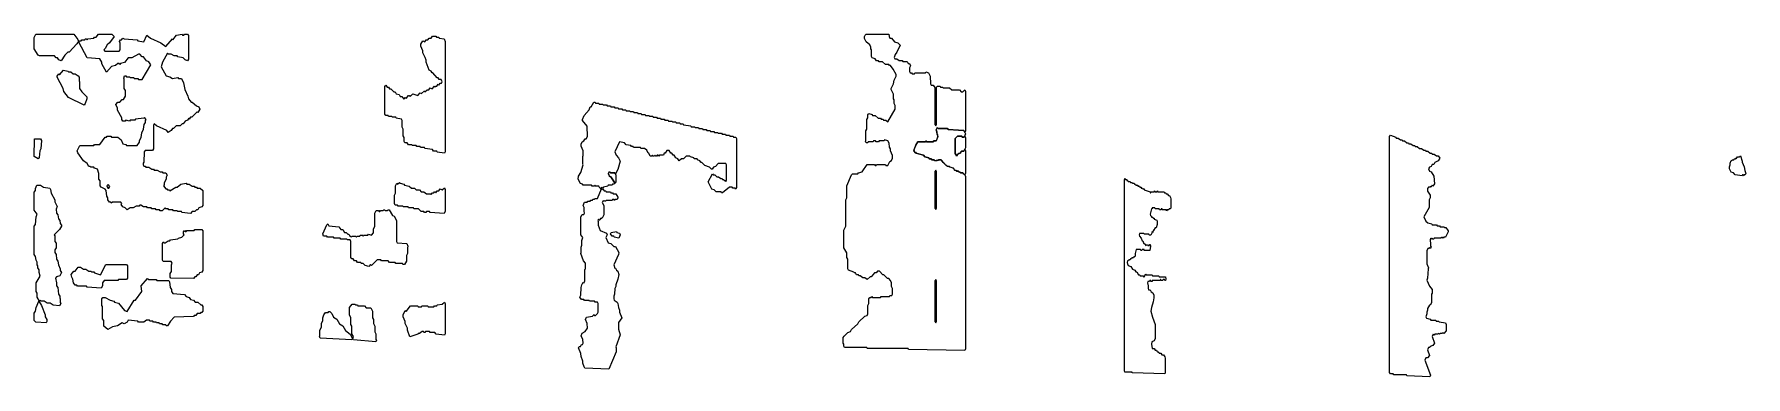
# Model space of a CAD drawing. Header units: millimetres. Extents: x 0 to 9902, y 0 to 994.
# Drawn here: x 0 to 4968, y 0 to 994 of the extents above; entities that cross this region are included whole.
import ezdxf

# ---------------------------------------------------------------- set-up
doc = ezdxf.new("R2010")
doc.units = ezdxf.units.MM
doc.layers.add('K', color=7, linetype='Continuous')

msp = doc.modelspace()

# ---------------------------------------------------------------- linework, layer by layer
at = {"layer": 'K'}
for points in [[(67.6, 925.5), (64.1, 925.5), (58.8, 931), (15, 931), (11.4, 933.7), (0, 951.6), (0, 984.5), (4.4, 994.1), (115, 994.1), (126.5, 979), (128.3, 973.5), (123.8, 966.6), (101, 941.9), (97.5, 941.9), (88.8, 933.7), (78.2, 917.2), (71.1, 920), (67.6, 925.5)], [(402.6, 484.6), (390.3, 484.6), (388.6, 487.4), (381.6, 487.4), (379.8, 490.1), (371.1, 481.9), (365.8, 481.9), (364, 484.6), (353.5, 484.6), (351.7, 487.4), (341.2, 487.4), (339.5, 490.1), (328.9, 490.1), (327.2, 492.9), (316.7, 492.9), (309.7, 498.3), (306.2, 498.3), (304.5, 495.6), (295.7, 495.6), (286.9, 490.1), (278.2, 490.1), (269.3, 484.6), (264, 490.1), (257, 492.9), (252.6, 499.8), (254.3, 502.5), (251.8, 506.6), (227.3, 506.6), (223.7, 503.8), (221.9, 506.6), (218.4, 506.6), (214, 513.5), (214, 518.9), (210.5, 524.4), (208.7, 540.8), (206.1, 544.9), (193.9, 550.4), (191.2, 554.5), (191.2, 568.2), (187.7, 573.7), (187.7, 590.1), (183.3, 602.4), (174.6, 605.1), (172.8, 607.9), (164.1, 607.9), (162.3, 610.6), (158.8, 610.6), (153.5, 618.8), (143, 627.1), (126.3, 650.4), (124.5, 655.9), (132.5, 671), (172.8, 671), (174.6, 673.8), (190.4, 673.8), (206.2, 695.7), (209.7, 695.7), (211.4, 698.4), (222.1, 698.4), (223.8, 695.7), (243.1, 695.7), (251.9, 687.4), (257.2, 676.5), (265.9, 673.8), (267.7, 671), (299.1, 671), (305.2, 680.5), (305.2, 686), (310.5, 694.2), (312.2, 707.9), (317.5, 718.9), (319.3, 732.6), (322.8, 738), (322.8, 743.5), (324.5, 746.2), (320.2, 752.9), (318.5, 750.2), (294, 747.5), (292.2, 744.8), (278.2, 744.8), (276.4, 742), (265.9, 744.7), (264.2, 742), (257, 742), (254.3, 746.2), (254.3, 751.7), (242.1, 773.6), (242.1, 779.1), (236.8, 790.1), (243, 797), (248.3, 797), (255.3, 805.2), (258.8, 805.2), (264.9, 814.7), (264.9, 831.1), (261.4, 836.6), (261.4, 863.9), (259.6, 866.7), (262.3, 873.7), (265.9, 873.7), (267.7, 870.9), (276.4, 870.9), (278.2, 868.2), (288.7, 868.2), (290.5, 865.4), (301, 865.4), (302.7, 862.7), (313.2, 862.7), (338.5, 905), (332.4, 914.5), (325.4, 917.3), (316.7, 928.2), (313.2, 928.2), (306.1, 936.4), (302.7, 936.4), (283.4, 925.5), (272.9, 925.5), (262.4, 911.8), (250.1, 909.1), (248.3, 906.2), (246.5, 909.1), (243.1, 909.1), (236.1, 903.6), (223.8, 900.8), (209.7, 884.3), (196.5, 907.8), (196.5, 913.2), (190.4, 922.7), (153.5, 925.5), (129.8, 970.8), (132.5, 975), (136, 975), (137.7, 977.7), (146.5, 977.7), (148.3, 980.4), (151.9, 980.4), (153.6, 977.8), (155.3, 980.4), (172.8, 983.2), (174.6, 985.9), (179.9, 985.9), (186.9, 994.1), (225.5, 994.1), (231.8, 987.2), (218.6, 969.3), (211.6, 963.8), (206.3, 952.9), (202, 948.8), (204.5, 944.8), (246.5, 944.8), (249.1, 948.9), (249.1, 968), (247.3, 973.5), (250, 977.7), (253.5, 977.7), (257.1, 983.2), (260.6, 980.4), (299.2, 977.7), (301, 975), (318.4, 972.2), (327.2, 991.4), (337.8, 983.2), (367.6, 969.5), (381.6, 958.6), (400.9, 980.5), (402.7, 977.8), (413.1, 991.4), (429, 994.1), (430.8, 991.4), (434.2, 991.4), (435.9, 994.1), (444.8, 994.1), (447.5, 990), (447.5, 921.4), (444.8, 917.2), (437.7, 920), (432.4, 925.5), (416.6, 928.2), (414.9, 931), (406.2, 931), (397.4, 936.4), (388.6, 936.4), (386.9, 939.1), (372.1, 913.2), (368.6, 899.6), (383.4, 873.6), (393.9, 870.9), (400.9, 865.4), (416.8, 868.2), (418.5, 865.4), (427.3, 865.4), (433.5, 853.1), (437, 833.9), (445.7, 814.7), (447.5, 806.5), (455.3, 797), (458.8, 797), (471.1, 786), (478.2, 783.3), (480.8, 776.3), (474.6, 766.6), (472.8, 769.3), (457.1, 753), (453.6, 753), (450, 747.4), (448.3, 750.2), (444.8, 744.8), (437.8, 742), (432.5, 733.8), (429, 733.8), (423.8, 728.3), (411.5, 728.3), (404.5, 720.1), (401, 720.1), (397.5, 714.7), (388.6, 709.1), (385.1, 714.7), (355.3, 728.3), (348.3, 733.8), (345.8, 729.8), (345.8, 661.3), (343.1, 657.1), (322, 657.1), (319.4, 653.1), (317.7, 623), (315.9, 620.3), (315.9, 614.8), (318.5, 610.8), (322, 610.8), (323.8, 608.1), (332.5, 608.1), (341.3, 602.6), (346.6, 602.6), (348.3, 599.8), (357.1, 599.8), (365.9, 594.4), (371.2, 594.4), (372.9, 591.6), (381.7, 591.6), (386.1, 584.7), (382.6, 579.2), (382.6, 573.7), (377.3, 562.8), (377.3, 557.3), (375.6, 554.6), (381.7, 545.1), (385.2, 545.1), (386.9, 542.3), (392.2, 542.3), (393.9, 539.6), (411.4, 550.6), (414.9, 550.6), (425.4, 558.8), (441.3, 561.5), (443.1, 558.8), (450.1, 558.8), (458.8, 553.3), (464.1, 553.3), (465.9, 550.6), (471.1, 550.6), (472.9, 547.8), (481.6, 547.8), (489.6, 540.9), (489.6, 497), (486.9, 492.9), (478.2, 490.1), (474.6, 484.6), (471.1, 484.6), (465.9, 479.2), (458.8, 479.2), (453.6, 473.7), (428.9, 476.4), (427.2, 479.2), (416.6, 479.2), (414.9, 481.9), (404.4, 481.9), (402.6, 484.6)], [(2416.3, 84.9), (2352, 84.9), (2349.8, 89.1), (2349.8, 94.5), (2348.4, 97.3), (2348.4, 113.8), (2350.5, 117.9), (2362, 128.9), (2369.1, 131.6), (2372, 137.1), (2390.6, 153.5), (2393.4, 159), (2410.6, 175.4), (2417.7, 178.2), (2419.9, 182.2), (2419.9, 206.9), (2422.7, 212.3), (2422.7, 226), (2424.9, 230.2), (2429.2, 230.2), (2430.7, 233), (2433.6, 230.2), (2456.4, 230.2), (2457.8, 232.9), (2482.1, 232.9), (2483.5, 235.7), (2489.2, 235.7), (2491.3, 239.7), (2491.3, 256.1), (2488.5, 261.6), (2488.5, 272.5), (2484.9, 279.3), (2480.7, 284.8), (2476.4, 284.8), (2466.4, 295.7), (2463.5, 295.7), (2453.5, 306.7), (2447.9, 306.7), (2443.6, 301.2), (2439.3, 301.2), (2429.3, 290.2), (2426.4, 290.2), (2417.8, 282), (2410.6, 287.5), (2404.9, 287.5), (2397.8, 293), (2393.5, 293), (2392, 295.7), (2386.3, 295.7), (2383.4, 301.2), (2380.6, 301.2), (2379.1, 303.9), (2363.4, 309.4), (2361.2, 313.6), (2361.2, 341), (2358.4, 346.4), (2358.4, 360.1), (2349.8, 373.8), (2349.8, 425.9), (2355.5, 436.9), (2355.5, 513.5), (2358.4, 519), (2358.4, 554.6), (2372, 586.1), (2374.9, 588.9), (2390.6, 588.9), (2392, 591.6), (2403.5, 594.4), (2417.8, 616.3), (2439.3, 616.3), (2440.8, 613.5), (2443.5, 613.5), (2444.9, 616.3), (2470.8, 616.3), (2472.2, 613.5), (2477.8, 613.5), (2483.5, 624.5), (2487.8, 627.2), (2491.3, 634), (2491.3, 642.2), (2485.6, 655.9), (2485.6, 661.3), (2482.8, 666.8), (2481.3, 677.8), (2477.8, 684.5), (2467.9, 687.2), (2466.5, 684.5), (2452.2, 684.5), (2450.8, 681.8), (2443.5, 681.8), (2442.1, 684.5), (2436.5, 684.5), (2435, 681.8), (2420.7, 681.8), (2419.3, 679.1), (2414.9, 679.1), (2412.7, 683.3), (2414.1, 686), (2414.1, 713.4), (2417, 718.9), (2417, 746.3), (2419.9, 751.7), (2419.9, 759.9), (2422.1, 764.1), (2432.2, 761.4), (2433.6, 758.7), (2440.7, 758.7), (2449.3, 750.4), (2456.5, 750.4), (2457.9, 747.7), (2463.6, 747.7), (2465.1, 745), (2472.2, 745), (2477.8, 739.5), (2498.5, 776.4), (2498.5, 787.3), (2495.6, 792.8), (2495.6, 803.7), (2494.2, 806.4), (2494.2, 820.1), (2487.1, 833.8), (2487.1, 836.6), (2494.2, 850.3), (2495.6, 861.3), (2501.4, 872.2), (2501.4, 877.6), (2493.5, 892.7), (2485, 903.6), (2482.1, 903.6), (2480.7, 906.3), (2470.7, 906.3), (2462.1, 914.5), (2452.1, 914.5), (2450.6, 917.3), (2444.9, 917.3), (2440.6, 922.8), (2432, 925.5), (2429.9, 929.7), (2429.9, 948.8), (2428.4, 951.6), (2428.4, 957), (2424.9, 963.8), (2414.9, 972.1), (2409.9, 981.7), (2409.9, 987.2), (2412, 991.4), (2414.9, 994.1), (2480.8, 994.1), (2481.5, 987.2), (2483.6, 983.2), (2487.9, 983.2), (2496.5, 972.2), (2506.5, 969.5), (2513, 962.6), (2503.7, 942), (2498.7, 935.1), (2495.8, 927), (2497.9, 922.9), (2503.6, 922.9), (2510.8, 917.5), (2519.4, 917.5), (2520.8, 914.7), (2533.7, 914.7), (2536.5, 909.3), (2540.8, 909.3), (2543, 902.3), (2540.2, 896.8), (2540.2, 885.9), (2542.3, 881.9), (2546.6, 881.9), (2548, 879.1), (2555, 879.1), (2556.4, 881.9), (2586.5, 881.9), (2587.9, 884.6), (2595.2, 881.8), (2600.2, 872.2), (2601.6, 850.3), (2603.7, 846.3), (2609.5, 846.3), (2614.5, 839.4), (2614.5, 732.6), (2616.6, 728.7), (2618.6, 732.6), (2618.6, 839.4), (2620.8, 843.5), (2629.5, 843.5), (2630.9, 840.8), (2636.6, 840.8), (2638.1, 838.1), (2656.6, 838.1), (2663.8, 832.6), (2685.2, 832.6), (2690.9, 827.1), (2695.1, 827.1), (2700.9, 832.6), (2703.1, 828.4), (2703.1, 713.4), (2700.9, 709.1), (2698, 714.6), (2652.2, 717.4), (2650.8, 720.1), (2623.7, 720.1), (2620.9, 722.8), (2617.4, 716.1), (2620.2, 710.7), (2620.2, 705.2), (2623.1, 696.9), (2618, 684.5), (2610.9, 684.5), (2609.5, 681.8), (2589.3, 681.8), (2588, 684.4), (2586.6, 681.8), (2565.1, 681.8), (2555.9, 666.8), (2553, 658.6), (2555.1, 651.9), (2558, 651.9), (2559.4, 649.1), (2580.9, 643.6), (2585.2, 638.2), (2596.6, 635.4), (2598, 632.7), (2603.7, 632.7), (2605.2, 630), (2619.4, 627.2), (2620.8, 630), (2623.7, 627.3), (2625.1, 630), (2632.3, 630), (2646.6, 613.5), (2668.1, 605.3), (2670.9, 599.8), (2675.2, 599.8), (2676.7, 597.1), (2682.4, 597.1), (2689.5, 591.6), (2695.2, 591.6), (2696.7, 588.9), (2699.5, 588.9), (2703.1, 582), (2703.1, 80.9), (2701, 76.7), (2537.9, 79.4), (2536.4, 82.1), (2417.8, 82.1), (2416.3, 84.9)], [(1169.9, 651.7), (1168.5, 654.4), (1158.8, 654.4), (1156, 659.9), (1133.8, 662.6), (1132.4, 665.4), (1121.3, 665.4), (1120, 668.1), (1110.2, 668.1), (1108.9, 670.8), (1097.8, 670.8), (1096.4, 673.6), (1086.7, 673.6), (1082.5, 679.1), (1075.6, 679.1), (1073.4, 683.2), (1073.4, 694.2), (1070.7, 699.7), (1070.7, 718.8), (1067.9, 724.3), (1067.9, 743.5), (1065.8, 747.5), (1050.6, 750.3), (1049.2, 753), (1039.5, 753), (1038.1, 755.7), (1028.4, 755.7), (1027, 758.5), (1020.1, 758.5), (1017.9, 762.6), (1017.9, 842.1), (1020.1, 846.4), (1024.3, 840.8), (1028.5, 840.8), (1031.3, 835.3), (1035.4, 835.3), (1043.8, 827.1), (1047.9, 827.1), (1050.7, 821.6), (1059, 818.9), (1061.8, 813.4), (1067.3, 813.4), (1072.8, 805.3), (1077, 810.7), (1079.8, 808), (1086.7, 816.2), (1089.6, 816.2), (1090.9, 813.5), (1099.2, 821.6), (1113, 816.2), (1120, 824.4), (1124.2, 821.7), (1132.5, 829.9), (1133.9, 827.2), (1140.8, 832.6), (1144.9, 832.6), (1149.1, 838.1), (1154.7, 835.3), (1161.7, 843.6), (1163, 840.9), (1164.3, 843.5), (1168.5, 843.5), (1172.7, 849.1), (1174.1, 846.4), (1178.2, 851.8), (1182.4, 851.8), (1184.4, 855.8), (1181, 862.5), (1175.4, 862.5), (1172.7, 868), (1169.9, 868), (1157.4, 881.7), (1154.6, 881.7), (1151.8, 887.2), (1146.3, 889.9), (1137.3, 913.2), (1137.3, 918.7), (1134.5, 926.9), (1127.5, 940.6), (1127.5, 946.1), (1122, 959.8), (1122, 965.3), (1128.3, 975), (1133.9, 972.3), (1138, 977.7), (1142.2, 977.7), (1146.3, 983.2), (1151.9, 983.2), (1156, 988.7), (1165.9, 988.7), (1167.2, 985.9), (1174.2, 985.9), (1175.6, 983.2), (1189.4, 980.4), (1192.9, 973.5), (1192.9, 653.1), (1190.8, 648.9), (1169.9, 651.7)], [(84.2, 836.6), (66.7, 869.4), (66.7, 872.2), (71.1, 879.2), (72.9, 876.5), (85.1, 890.1), (97.5, 887.3), (99.3, 884.6), (106.3, 884.6), (113.3, 879.1), (118.5, 879.1), (127.3, 873.6), (130, 869.5), (130, 858.5), (131.8, 855.8), (131.8, 836.6), (137.9, 827.1), (152.8, 812), (152.8, 806.5), (147.5, 792.7), (144.9, 788.5), (99.1, 810.5), (86, 828.3), (84.2, 836.6)], [(1596, 28.8), (1592.3, 39.8), (1592.3, 45.3), (1587.3, 58.9), (1586.1, 67.2), (1579.9, 83.6), (1581.8, 87.8), (1585.5, 87.8), (1588, 93.3), (1591.7, 93.3), (1593.5, 97.3), (1592.3, 108.2), (1587.3, 119.2), (1590.4, 126.1), (1599.1, 131.6), (1605.9, 141.1), (1604.7, 154.8), (1599.7, 165.8), (1602.9, 172.7), (1620.3, 175.4), (1625.3, 181), (1626.6, 178.2), (1629, 178.2), (1635.1, 183.6), (1637, 187.7), (1637, 212.3), (1635.1, 216.3), (1627.7, 216.3), (1626.5, 219.1), (1611.6, 219.1), (1610.3, 221.8), (1596.7, 221.8), (1595.4, 224.5), (1588, 224.5), (1583.6, 231.5), (1586.1, 237), (1587.3, 258.9), (1589.8, 267.1), (1593, 274.1), (1595.5, 271.4), (1598.5, 278), (1598.5, 310.9), (1599.7, 313.6), (1599.7, 330), (1594.2, 336.8), (1586.1, 357.4), (1587.3, 360.2), (1587.3, 376.6), (1589.8, 382.1), (1589.8, 395.8), (1592.3, 404), (1586.1, 412.2), (1586.1, 464.2), (1590.5, 471.2), (1595.4, 471.2), (1597.2, 475.2), (1596, 480.6), (1596, 491.6), (1593.5, 497.1), (1596.7, 506.8), (1605.3, 506.8), (1606.6, 509.5), (1614, 509.5), (1615.3, 512.2), (1620.2, 512.2), (1621.5, 515), (1626.5, 515), (1627.7, 517.7), (1635.1, 517.7), (1646.4, 545.2), (1647.6, 542.5), (1649.4, 546.4), (1647.6, 550.2), (1645.1, 544.7), (1643.8, 547.6), (1641.3, 547.6), (1638.9, 553.1), (1628.9, 553.1), (1627.8, 555.7), (1626.6, 553.1), (1619, 553.1), (1617.8, 555.8), (1592.9, 555.8), (1591.7, 558.6), (1585.5, 561.3), (1578.6, 573.7), (1579.9, 582), (1586.1, 592.9), (1593.5, 614.8), (1592.3, 617.5), (1592.3, 639.5), (1593.5, 642.2), (1593.5, 655.9), (1587.3, 669.5), (1587.3, 675.1), (1590.4, 682), (1595.4, 684.7), (1599.2, 690.2), (1601.6, 690.2), (1605.9, 697), (1604.7, 727), (1591, 743.5), (1591, 746.3), (1596.6, 758.6), (1610.3, 775), (1614, 783.3), (1616.5, 783.3), (1624, 797), (1627.8, 797), (1629.1, 794.3), (1639, 794.3), (1640.2, 791.5), (1650.2, 791.5), (1651.4, 788.8), (1661.3, 788.8), (1662.6, 786), (1672.5, 786), (1673.8, 783.3), (1683.7, 783.3), (1684.9, 780.6), (1694.9, 780.6), (1696.1, 777.8), (1706, 777.8), (1707.3, 775.1), (1717.2, 775.1), (1718.4, 772.3), (1728.4, 772.3), (1729.6, 769.6), (1739.5, 769.6), (1740.8, 766.9), (1750.7, 766.9), (1752, 764.1), (1761.9, 764.1), (1763.1, 761.4), (1773.1, 761.4), (1774.3, 758.7), (1784.2, 758.7), (1785.5, 755.9), (1795.4, 755.9), (1796.6, 753.2), (1806.6, 753.2), (1807.8, 750.4), (1817.7, 750.4), (1819, 747.7), (1828.9, 747.7), (1830.2, 745), (1840.1, 745), (1841.3, 742.2), (1851.3, 742.2), (1852.5, 739.5), (1862.4, 739.5), (1863.7, 736.8), (1873.6, 736.8), (1874.8, 734), (1883.5, 734), (1884.8, 731.3), (1905.9, 728.5), (1907.1, 725.8), (1917.1, 725.8), (1918.3, 723.1), (1928.2, 723.1), (1929.5, 720.3), (1939.4, 720.3), (1940.6, 717.6), (1950.6, 717.6), (1951.8, 714.8), (1961.7, 714.8), (1963, 712.1), (1972.9, 712.1), (1974.2, 709.4), (1984.1, 709.4), (1985.3, 706.6), (1995.3, 706.6), (1996.5, 703.9), (2006.4, 703.9), (2007.7, 701.2), (2017.6, 701.2), (2018.8, 698.4), (2028.8, 698.4), (2030, 695.7), (2036.2, 695.7), (2038.1, 691.5), (2038.1, 549.1), (2036.2, 544.7), (2034.8, 547.6), (2027.4, 547.6), (2026.2, 550.4), (2017.6, 550.4), (1997.7, 533.9), (1995.1, 533.9), (1993.9, 536.7), (1979, 536.7), (1974, 542.2), (1966.6, 544.9), (1956, 565.5), (1969.1, 589), (1970.4, 586.2), (1975.4, 586.2), (1981.6, 580.7), (1986.5, 580.7), (1992.7, 575.2), (1996.5, 575.2), (1997.7, 572.5), (2001.5, 572.5), (2002.7, 569.7), (2006.4, 569.7), (2007.6, 567.1), (2009.4, 571), (2009.4, 614.8), (2007.5, 618.8), (1985.3, 618.8), (1977.9, 610.6), (1971.7, 607.9), (1967.9, 602.4), (1965.4, 602.4), (1960.4, 607.9), (1946.7, 613.4), (1938.1, 621.6), (1935.6, 621.6), (1931.8, 627), (1925.6, 629.8), (1924.4, 632.5), (1915.7, 632.5), (1914.4, 635.3), (1904.5, 638), (1903.3, 640.7), (1892.2, 640.7), (1884.8, 632.5), (1878.5, 632.5), (1872.3, 627), (1868.5, 632.5), (1862.3, 635.3), (1857.3, 643.5), (1854.9, 643.5), (1851.1, 648.9), (1847.4, 648.9), (1842.5, 657.1), (1836.4, 657.1), (1831.4, 648.9), (1828.9, 648.9), (1826.4, 643.5), (1815.2, 643.5), (1812.7, 640.6), (1811.4, 643.5), (1807.8, 643.5), (1806.6, 640.7), (1804, 640.7), (1801.6, 643.4), (1800.4, 640.7), (1795.3, 640.7), (1794.1, 643.3), (1792.9, 640.7), (1787.8, 640.7), (1784.1, 648.9), (1781.6, 648.9), (1777.9, 657.2), (1771.7, 662.6), (1760.5, 662.6), (1759.3, 665.4), (1739.4, 665.4), (1738.2, 668.1), (1733.2, 668.1), (1732, 670.8), (1718.3, 673.6), (1713.4, 679.1), (1698.6, 681.8), (1685.6, 653.1), (1688.7, 643.6), (1696.1, 635.4), (1700.5, 625.8), (1694.3, 601.1), (1687.4, 588.6), (1684.8, 591.4), (1672.4, 591.4), (1671.1, 594.2), (1667.5, 594.2), (1665.7, 590.2), (1668.8, 583.4), (1673.8, 580.7), (1685.6, 562.8), (1683.7, 558.6), (1678.7, 558.6), (1677.5, 555.8), (1666.3, 555.8), (1665.1, 553.1), (1652.7, 550.4), (1650.8, 546.4), (1653.9, 539.6), (1658.9, 539.6), (1660.1, 536.9), (1672.5, 536.9), (1673.8, 534.1), (1678.7, 534.1), (1680, 531.4), (1688.6, 531.4), (1694.3, 521.7), (1694.3, 518.9), (1692.4, 514.8), (1684.9, 514.8), (1683.6, 511.9), (1682.3, 514.8), (1678.7, 514.8), (1677.5, 512), (1660.1, 512), (1658.9, 509.3), (1656.3, 509.3), (1653.9, 511.9), (1652.6, 509.3), (1650.2, 509.3), (1648.4, 505.3), (1653.3, 497.1), (1653.3, 469.7), (1648.9, 460), (1646.4, 460), (1645.1, 457.1), (1643.9, 459.9), (1641.5, 454.5), (1638.9, 454.5), (1637.7, 457.1), (1635.9, 453.3), (1637.2, 450.5), (1637.2, 439.6), (1642.7, 424.6), (1661.3, 416.4), (1663.2, 412.2), (1659.5, 404), (1666.3, 389), (1673.7, 386.3), (1682.4, 378.1), (1687.4, 378.1), (1696.8, 360.2), (1695.5, 354.7), (1681.9, 324.6), (1684.9, 315.1), (1687.4, 315.1), (1689.9, 309.6), (1693.6, 306.8), (1696.8, 297.2), (1694.3, 283.5), (1688.1, 267), (1688.1, 261.6), (1685.6, 256.1), (1684.3, 239.7), (1681.9, 234.2), (1681.9, 226), (1683.7, 222), (1692.4, 216.5), (1694.3, 212.3), (1695.5, 201.4), (1699.2, 193.2), (1699.2, 187.7), (1705.5, 171.2), (1695.5, 157.5), (1695.5, 138.4), (1700.5, 121.9), (1688.1, 86.4), (1689.3, 83.6), (1689.3, 72.6), (1667.5, 21.9), (1597.9, 24.6), (1596, 28.8)], [(2682.3, 596.9), (2670.8, 599.7), (2668, 605.1), (2657.9, 607.9), (2656.5, 610.6), (2650.8, 610.6), (2637.9, 621.6), (2632.2, 629.8), (2625.2, 629.8), (2622.2, 627), (2620.8, 629.6), (2619.5, 627), (2613.6, 627), (2612.2, 629.8), (2605.1, 629.8), (2603.6, 632.5), (2597.9, 632.5), (2596.5, 635.3), (2585, 638), (2580.7, 643.5), (2559.3, 648.9), (2552.8, 655.9), (2558.6, 672.3), (2565, 682), (2586.5, 682), (2588, 684.8), (2589.4, 682), (2609.3, 682), (2610.8, 684.7), (2617.9, 684.7), (2622.9, 694.2), (2622.9, 702.4), (2620, 707.9), (2620, 713.4), (2618.6, 716.1), (2620.8, 723.1), (2623.7, 720.3), (2650.9, 720.3), (2652.4, 717.6), (2698.1, 714.8), (2703.2, 705.2), (2699.5, 695.5), (2693.7, 695.5), (2692.3, 698.2), (2679.5, 698.2), (2673.1, 691.4), (2673.1, 647.7), (2678, 641), (2683.7, 649.1), (2688, 649.1), (2690.8, 654.6), (2698, 654.6), (2700.9, 660.2), (2703.1, 655.9), (2703.1, 590.1), (2700.9, 585.9), (2695.1, 591.4), (2683.7, 594.2), (2682.3, 596.9)], [(2672.9, 691.5), (2679.4, 698.4), (2692.4, 698.4), (2693.8, 695.7), (2699.4, 695.7), (2700.9, 698.5), (2703.1, 694.2), (2703.1, 664.1), (2698.1, 654.4), (2691, 654.4), (2688.1, 649), (2681, 646.2), (2678, 640.6), (2672.9, 647.6), (2672.9, 691.5)], [(3984.3, 2.7), (3982.9, 5.5), (3946.2, 5.5), (3944.7, 8.2), (3936.3, 8.2), (3934.1, 12.4), (3934.1, 697), (3936.3, 701.2), (3951.9, 695.7), (3953.3, 692.9), (3959, 692.9), (3966, 687.5), (3970.3, 687.5), (3971.7, 684.7), (3977.3, 684.7), (3984.4, 679.3), (3988.7, 679.3), (3990.1, 676.5), (3995.7, 676.5), (4002.7, 671), (4007, 671), (4008.4, 668.3), (4014.1, 668.3), (4021.1, 662.8), (4026.8, 662.8), (4033.8, 657.3), (4038.1, 657.3), (4039.5, 654.6), (4045.1, 654.6), (4052.2, 649.1), (4056.5, 649.1), (4057.9, 646.4), (4063.5, 646.4), (4070.6, 640.9), (4074.8, 640.9), (4079.8, 634), (4074.8, 627), (4064.9, 621.6), (4062.1, 616.1), (4057.9, 616.1), (4055.1, 610.6), (4049.4, 607.9), (4047.3, 603.8), (4049.4, 597.1), (4055, 594.3), (4062.8, 582), (4064.3, 560), (4059.2, 553), (4057.8, 555.7), (4055, 550.2), (4053.6, 553), (4052.2, 550.4), (4046.6, 550.4), (4044.5, 546.3), (4044.5, 538.2), (4051.5, 527.2), (4051.5, 518.9), (4048.7, 513.5), (4048.7, 491.6), (4033.2, 464.2), (4039.5, 451.9), (4045.1, 446.5), (4056.5, 443.8), (4057.9, 441), (4070.6, 441), (4072, 438.3), (4079.1, 438.3), (4080.5, 435.6), (4091.8, 435.6), (4093.2, 432.8), (4097.4, 432.8), (4103.8, 423.2), (4103.8, 420.4), (4096, 405.2), (4091.8, 405.2), (4090.3, 402.4), (4087.5, 405.2), (4086.1, 402.4), (4084.6, 405.1), (4083.3, 402.5), (4063.5, 402.5), (4062.1, 399.8), (4059.2, 399.8), (4057.8, 402.4), (4055, 399.7), (4053.6, 402.4), (4051.5, 398.5), (4051.5, 393), (4053, 390.3), (4053, 379.4), (4054.4, 376.6), (4052.2, 372.3), (4049.4, 375.1), (4048, 372.4), (4045.2, 372.4), (4041.7, 365.6), (4041.7, 327.3), (4047.3, 316.4), (4045.9, 313.6), (4044.5, 286.2), (4041.7, 280.8), (4049.4, 263), (4057.2, 253.4), (4057.2, 242.4), (4055.8, 239.7), (4055.8, 215), (4052.2, 208.1), (4049.4, 208.1), (4044.5, 198.6), (4044.5, 193.1), (4041.7, 187.6), (4041.7, 182.2), (4038.8, 174), (4040.9, 170), (4052.2, 167.2), (4053.6, 164.5), (4067.8, 164.5), (4069.2, 161.8), (4076.2, 161.8), (4077.6, 159), (4096, 156.3), (4098.2, 152.1), (4098.2, 132.9), (4091.7, 125.9), (4088.9, 128.6), (4087.5, 126), (4080.5, 126), (4079, 123.2), (4076.2, 125.9), (4074.8, 123.2), (4064.9, 123.2), (4063.5, 120.4), (4060.7, 123.2), (4057.2, 116.5), (4064.3, 97.3), (4059.3, 90.4), (4052.2, 87.6), (4050.8, 84.9), (4046.6, 84.9), (4044.5, 78.1), (4050.2, 61.7), (4043.7, 54.8), (4039.5, 54.8), (4036, 48), (4053, 4.2), (4050.8, 0), (3984.3, 2.7)], [(21.3, 686), (19.5, 661.3), (16, 655.8), (14.2, 636.7), (11.5, 632.5), (0, 639.4), (0.9, 690.2), (18.6, 690.2), (21.3, 686)], [(2618.6, 595.6), (2616.6, 599.5), (2614.5, 595.6), (2614.5, 488.9), (2616.6, 485), (2618.6, 488.9), (2618.6, 595.6)], [(4937.1, 586), (4932, 591.4), (4925, 594.2), (4920.5, 603.8), (4920.5, 609.3), (4922.5, 614.8), (4922.5, 620.3), (4925, 627.2), (4927, 627.2), (4928, 630), (4933, 630), (4934, 632.7), (4938.1, 632.7), (4939.1, 635.6), (4940.2, 632.8), (4944.1, 638.2), (4950.1, 638.2), (4952.2, 641), (4957.8, 625.8), (4957.8, 623), (4962.8, 609.4), (4964.8, 598.4), (4967.8, 590.2), (4966.3, 586), (4963.3, 586), (4962.2, 583.1), (4960.1, 586), (4958.3, 586), (4957.2, 583.2), (4937.1, 586)], [(8.8, 242.4), (5.3, 247.9), (5.3, 272.6), (17.5, 291.7), (14, 302.6), (14, 310.8), (10.5, 316.3), (10.5, 321.8), (8.8, 324.5), (8.8, 332.8), (5.3, 338.2), (3.5, 349.2), (0, 354.7), (0, 436.9), (3.5, 442.3), (5.3, 464.2), (8.8, 472.4), (0, 483.3), (0, 535.4), (3.5, 540.9), (3.5, 546.4), (7.9, 556), (18.5, 556), (27.3, 550.6), (44.9, 547.8), (47.6, 543.7), (49.3, 532.7), (59.8, 513.5), (59.8, 508), (66.9, 494.3), (63.4, 486.1), (65.1, 475.2), (68.6, 469.7), (70.4, 458.8), (73.9, 453.3), (75.6, 445.1), (79.1, 439.6), (79.1, 436.8), (73, 427.2), (58.1, 412.2), (59.8, 409.5), (59.8, 393), (63.3, 387.6), (63.3, 373.8), (59.8, 368.3), (59.8, 360.2), (63.3, 354.7), (65.1, 341), (68.6, 335.6), (70.4, 324.6), (75.6, 313.6), (75.6, 308.2), (79.1, 302.7), (74.7, 293), (64.2, 290.3), (61.6, 286.2), (65.1, 272.6), (65.1, 264.4), (68.6, 258.9), (70.4, 239.7), (73.9, 234.2), (73.9, 228.8), (75.6, 226), (75.6, 215.1), (77.4, 212.3), (72.9, 205.4), (55.3, 208.1), (46.6, 213.6), (37.8, 213.6), (29, 219.1), (20.2, 219.1), (18.5, 221.7), (15, 219), (8.8, 231.4), (8.8, 242.4)], [(210.7, 554.5), (213.3, 547.8), (216.7, 547.8), (219.2, 551.8), (215, 558.5), (210.7, 554.5)], [(1147.7, 479.2), (1138.1, 479.2), (1136.7, 476.4), (1132.4, 476.4), (1131.1, 479.2), (1122.7, 479.2), (1115.8, 487.4), (1101.9, 487.4), (1100.5, 490.1), (1086.7, 490.1), (1085.3, 492.9), (1071.4, 492.9), (1070, 495.6), (1056.1, 495.6), (1054.7, 498.3), (1047.8, 498.3), (1045.7, 502.5), (1045.7, 527.2), (1048.5, 532.7), (1048.5, 554.6), (1052, 561.6), (1054.8, 558.8), (1060.4, 564.3), (1061.8, 561.5), (1072.9, 558.8), (1074.3, 556), (1088.1, 553.3), (1095.1, 547.8), (1103.4, 547.8), (1109, 542.3), (1118.7, 542.3), (1122.8, 536.9), (1131.1, 536.9), (1138.1, 531.4), (1150.6, 531.4), (1151.9, 528.7), (1156, 534.1), (1160.2, 534.1), (1161.6, 536.9), (1164.5, 536.9), (1165.8, 534.2), (1169.9, 539.6), (1174.1, 539.6), (1178.3, 545.1), (1183.8, 542.4), (1190.8, 547.9), (1192.9, 543.6), (1192.9, 480.6), (1189.4, 473.7), (1149.1, 476.4), (1147.7, 479.2)], [(1673.6, 580.5), (1671.1, 580.5), (1666.7, 590.2), (1668.7, 594.4), (1671.3, 594.4), (1672.5, 591.6), (1684.9, 591.6), (1688.1, 584.7), (1688.1, 565.5), (1686.1, 561.2), (1673.6, 580.5)], [(3187.2, 11), (3186.5, 13.7), (3165.1, 13.7), (3164.1, 17.9), (3164.1, 571), (3165.1, 575.2), (3166.5, 575.2), (3167.2, 572.5), (3170.9, 572.5), (3171.6, 569.7), (3174.7, 569.7), (3175.4, 567), (3181, 567), (3181.7, 564.3), (3186.7, 564.3), (3187.3, 561.5), (3193, 561.5), (3193.6, 558.8), (3196.8, 558.8), (3197.4, 556), (3203.1, 556), (3203.7, 553.3), (3208.1, 553.3), (3208.8, 550.6), (3212.6, 550.6), (3213.2, 547.8), (3217, 547.8), (3217.6, 545.1), (3221.4, 545.1), (3222, 542.3), (3239, 536.8), (3239.7, 534.1), (3240.8, 534.1), (3241.4, 536.9), (3250.9, 536.9), (3251.5, 539.6), (3252.9, 539.6), (3253.5, 536.9), (3258.4, 536.9), (3259.1, 539.6), (3260.5, 539.6), (3261.1, 536.9), (3280, 536.9), (3280.7, 534.1), (3284.4, 534.1), (3285.1, 531.4), (3288.8, 531.4), (3292, 525.9), (3295.1, 525.9), (3298.3, 520.4), (3299.3, 516.2), (3299.3, 491.6), (3298.3, 487.4), (3293.9, 487.4), (3293.3, 484.6), (3288.2, 484.6), (3286.8, 481.7), (3286.2, 484.6), (3274.2, 484.6), (3273.6, 487.4), (3271.2, 487.4), (3270.6, 484.6), (3266, 484.6), (3265.4, 487.4), (3253.4, 487.4), (3252.7, 490.1), (3245.3, 490.1), (3244.7, 487.4), (3243.4, 487.4), (3238.7, 472.4), (3239.7, 468.4), (3242.8, 465.6), (3243.4, 462.9), (3247.2, 462.9), (3247.9, 460.2), (3250.4, 460.2), (3251, 457.4), (3258, 454.7), (3258.9, 450.5), (3258.9, 442.3), (3256.1, 432.6), (3253.5, 432.6), (3249.1, 424.4), (3247.9, 424.4), (3246.6, 418.7), (3245.3, 421.5), (3244.1, 416.3), (3240.9, 410.7), (3235.7, 410.7), (3235.1, 413.5), (3221.2, 413.5), (3220.6, 416.2), (3208.1, 416.2), (3207.2, 412.2), (3208.2, 408.1), (3213.2, 402.7), (3215.7, 394.5), (3218.2, 394.5), (3220.1, 389), (3225.2, 383.5), (3225.8, 380.8), (3231.5, 383.6), (3232.1, 380.8), (3237, 380.8), (3237.6, 383.5), (3239, 383.5), (3240, 379.3), (3238.4, 366.9), (3221.9, 366.9), (3221.2, 369.6), (3215.7, 369.6), (3215.1, 366.9), (3211.8, 366.9), (3211.1, 369.6), (3198.1, 369.6), (3195.2, 357.4), (3195.2, 351.9), (3194.3, 347.7), (3191.7, 347.7), (3191.1, 345), (3185.4, 345), (3184.8, 342.3), (3181.7, 342.3), (3181, 339.5), (3177.2, 339.5), (3176.6, 336.8), (3173.5, 336.8), (3172.5, 332.8), (3173.5, 326), (3174.7, 326), (3175.4, 323.3), (3182.9, 320.5), (3187.3, 312.3), (3194.9, 309.6), (3197.4, 304.1), (3200.5, 304.1), (3205.6, 295.9), (3209.4, 295.9), (3210, 293.2), (3219.5, 293.2), (3220.1, 290.4), (3221.2, 290.4), (3226.4, 298.8), (3227.1, 295.9), (3245.3, 295.9), (3246, 293.2), (3264.3, 293.2), (3264.9, 290.4), (3283.2, 290.4), (3284.8, 283.5), (3283.8, 279.3), (3281.8, 279.3), (3281.1, 282), (3276.9, 282), (3276.2, 279.3), (3270.4, 279.3), (3269.8, 282), (3268.7, 282), (3268, 279.3), (3245.3, 279.3), (3244.7, 276.6), (3241.4, 276.6), (3240.8, 279.3), (3237.8, 279.3), (3237.1, 276.6), (3232.7, 276.6), (3231.8, 272.5), (3233.7, 264.3), (3233.7, 256.1), (3234.6, 252.1), (3239, 252.1), (3241.6, 246.6), (3247.2, 243.9), (3250.1, 237), (3249.5, 234.2), (3249.5, 228.7), (3247.6, 217.8), (3243.2, 201.3), (3241.3, 190.4), (3246, 172.6), (3253.2, 152.1), (3253.2, 111), (3251, 104.1), (3243.5, 101.3), (3242.5, 94.6), (3245.3, 82.3), (3251, 82.3), (3253.5, 76.9), (3257.3, 76.9), (3258, 74.1), (3260.5, 74.1), (3261.1, 71.4), (3264.3, 71.4), (3264.9, 68.7), (3270.5, 68.7), (3273.1, 63.2), (3278.1, 63.2), (3281.3, 57.6), (3282.2, 53.5), (3282.2, 12.4), (3281.3, 8.2), (3187.2, 11)], [(954.9, 328.6), (949.3, 328.6), (947.9, 331.3), (938.2, 331.3), (935.4, 336.8), (929.9, 336.8), (925.7, 342.3), (921.6, 342.3), (919.4, 346.4), (919.4, 393), (917.4, 397), (909.1, 397), (907.7, 399.8), (889.7, 399.8), (888.3, 402.5), (870.2, 402.5), (868.8, 405.2), (850.8, 405.2), (849.4, 408), (839.7, 408), (837.6, 414.9), (849.4, 441), (852.3, 443.8), (855.1, 438.3), (884.2, 435.6), (889.8, 427.3), (895.3, 427.3), (900.9, 419.1), (905, 419.1), (910.6, 413.7), (913.4, 413.7), (916.1, 408.2), (918.9, 408.2), (920.3, 405.5), (923, 408.2), (932.8, 408.2), (935.5, 405.5), (936.8, 408.2), (945.2, 408.2), (946.5, 410.9), (953.6, 410.9), (954.9, 408.3), (956.2, 410.9), (968.7, 410.9), (970.1, 413.7), (978.5, 410.9), (984.7, 417.7), (984.7, 428.6), (988.8, 436.9), (988.8, 475.2), (992.3, 482.1), (999.4, 482.1), (1000.8, 479.4), (1003.4, 479.4), (1004.8, 482.1), (1013.1, 482.1), (1014.5, 484.8), (1017.4, 484.8), (1018.8, 482.1), (1025.6, 482.1), (1027, 484.8), (1029.9, 484.8), (1039.6, 468.4), (1045.2, 465.7), (1051.4, 453.3), (1051.4, 393), (1053.5, 389), (1081.2, 386.3), (1084.7, 379.3), (1083.3, 373.8), (1083.3, 357.4), (1080.6, 351.9), (1080.6, 335.5), (1074.3, 325.8), (1070, 325.8), (1068.6, 328.6), (1049.2, 328.6), (1047.8, 331.3), (1031.2, 331.3), (1027, 336.8), (1007.6, 336.8), (1006.2, 339.5), (995.2, 339.5), (978.5, 323.1), (975.7, 325.8), (971.6, 320.3), (960.4, 323.1), (954.9, 328.6)], [(397.4, 334.1), (374.6, 334.1), (371.9, 338.2), (371.9, 387.6), (374.6, 391.8), (376.4, 389), (379.8, 389), (388.6, 394.5), (393.8, 394.5), (395.6, 397.2), (416.6, 400), (418.4, 402.7), (428.9, 405.4), (435, 412.2), (433.3, 414.9), (433.3, 420.4), (436, 424.7), (437.8, 421.9), (441.2, 421.9), (443, 424.6), (464, 424.6), (465.8, 427.3), (486.9, 427.3), (489.6, 423.2), (489.6, 308.1), (486.9, 303.9), (479.9, 301.2), (476.4, 295.7), (472.9, 295.7), (469.4, 290.2), (465.9, 290.2), (462.4, 284.8), (396.5, 286.1), (394.7, 288.9), (394.7, 300), (398.2, 305.4), (398.2, 324.6), (399.9, 330), (397.4, 334.1)], [(1682.3, 408), (1677.4, 408), (1673, 414.9), (1674.9, 419.1), (1689.9, 421.9), (1691.1, 419.1), (1698.6, 416.4), (1700.5, 412.2), (1697.3, 402.5), (1683.5, 405.3), (1682.3, 408)], [(108.8, 288.9), (107, 297.2), (114.9, 306.9), (118.5, 306.9), (127.2, 317.8), (134.3, 317.8), (143.1, 312.3), (150.1, 312.3), (158.9, 306.9), (164.2, 306.9), (165.9, 304.1), (172.9, 304.1), (174.7, 301.4), (192.1, 295.9), (207.9, 326), (267.7, 326), (270.3, 321.9), (270.3, 286.2), (267.7, 282), (244.9, 282), (243.1, 279.3), (202.8, 279.3), (198.4, 272.5), (198.4, 264.3), (194, 257.4), (153.5, 260.1), (151.8, 262.9), (125.5, 262.9), (123.7, 265.6), (118.4, 265.6), (114, 272.5), (112.3, 283.5), (108.8, 288.9)], [(220.3, 222), (230.8, 219.2), (232.6, 216.5), (244.9, 213.8), (262.4, 191.9), (269.3, 189.2), (290.4, 222), (293.9, 222), (312.2, 247.9), (310.5, 264.4), (329, 285), (332.5, 282.2), (353.6, 282.2), (355.4, 279.5), (390.4, 279.5), (393.1, 275.3), (394.9, 258.9), (398.4, 253.4), (398.4, 247.9), (402.7, 241.2), (436, 238.4), (441.3, 232.9), (450.1, 230.2), (453.6, 224.7), (462.4, 222), (467.6, 216.5), (474.6, 216.5), (483.4, 208.3), (486.9, 208.3), (489.6, 204.1), (489.6, 190.4), (486.9, 186.2), (483.4, 186.2), (481.7, 183.5), (472.9, 183.5), (469.4, 178), (464.1, 178), (462.4, 175.2), (406.2, 172.5), (395.7, 161.6), (386.9, 147.9), (383.3, 147.9), (381.6, 150.6), (372.8, 150.6), (371, 153.3), (364, 153.3), (362.3, 156.1), (355.3, 156.1), (353.5, 158.8), (346.5, 158.8), (344.7, 161.6), (336, 161.6), (334.2, 164.3), (325.5, 164.3), (318.5, 158.8), (302.6, 158.8), (300.9, 161.6), (272.9, 164.3), (269.4, 158.8), (260.6, 153.3), (255.3, 156.1), (241.3, 147.9), (227.3, 145.1), (213.2, 136.9), (201.7, 146.5), (201.7, 163), (198.2, 168.5), (198.2, 204.1), (196.5, 206.8), (196.5, 226), (199.1, 230.2), (206.2, 230.2), (220.3, 222)], [(2616.6, 281.9), (2614.5, 278), (2614.5, 160.3), (2616.6, 156.4), (2618.6, 160.3), (2618.6, 278), (2616.6, 281.9)], [(31.8, 174), (37, 165.8), (37, 160.3), (34.4, 156.1), (4.4, 158.8), (0, 163), (0, 185), (3.5, 190.4), (5.3, 201.4), (13.2, 219.4), (21.2, 206.9), (31.8, 179.5), (31.8, 174)], [(926.4, 116.5), (922.2, 124.7), (922.2, 146.6), (919.4, 152), (919.4, 171.2), (915.3, 179.4), (915.3, 201.4), (923, 211), (931.4, 211), (932.8, 208.3), (938.3, 208.3), (939.7, 205.6), (959.1, 205.6), (963.3, 200.1), (977.2, 200.1), (982.1, 190.4), (982.1, 171.3), (984.9, 165.8), (984.9, 154.8), (989, 146.6), (989, 130.2), (991.8, 124.7), (991.8, 108.3), (993.2, 105.5), (991.1, 101.3), (927.1, 106.8), (925, 111), (926.4, 116.5)], [(1083.1, 135.6), (1083.1, 141.1), (1076.2, 154.8), (1076.2, 160.3), (1070.7, 174), (1070.7, 179.5), (1077, 191.9), (1079.8, 189.2), (1092.2, 205.6), (1113.1, 205.6), (1114.5, 202.8), (1124.1, 202.8), (1125.5, 205.6), (1142.3, 205.6), (1143.7, 202.8), (1160.2, 202.8), (1161.6, 205.6), (1168.5, 205.6), (1169.9, 208.3), (1183.8, 211), (1190.8, 216.6), (1192.9, 212.3), (1192.9, 124.7), (1190.8, 120.5), (1167.1, 123.2), (1163, 128.7), (1149.1, 128.7), (1147.7, 131.4), (1135.3, 131.4), (1133.9, 128.7), (1131.1, 128.7), (1129.7, 131.4), (1125.6, 131.4), (1118.7, 126), (1114.5, 126), (1113.1, 123.2), (1090.1, 116.3), (1083.1, 135.6)], [(829.3, 119.2), (829.3, 135.7), (833.4, 143.9), (833.4, 154.8), (837.6, 163), (837.6, 171.2), (840.4, 179.5), (845.3, 186.4), (853.6, 186.4), (855, 189.1), (857.9, 189.1), (863.4, 183.6), (869, 172.7), (878.7, 167.2), (885.6, 153.5), (895.3, 148), (903.7, 134.3), (917.5, 123.4), (923.8, 111), (921.7, 106.8), (830, 112.3), (827.9, 116.5), (829.3, 119.2)]]:
    msp.add_lwpolyline(points, close=True, dxfattribs=at)

doc.saveas('drawing.dxf')
